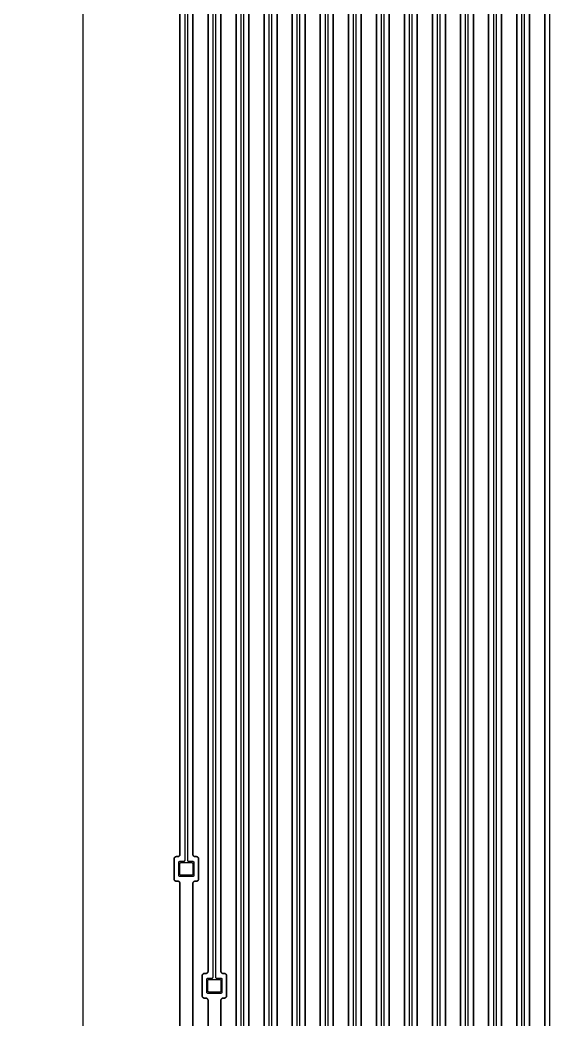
# Model space of a CAD drawing. Extents: x -2057 to 2225, y -44 to 31181.
# Drawn here: x -829 to -375, y 3450 to 4306 of the extents above; entities that cross this region are included whole.
import ezdxf

# ---------------------------------------------------------------- set-up
doc = ezdxf.new("R2010")
doc.units = 0
for name, color, linetype in [('electrode', 6, 'CONTINUOUS'), ('etching', 7, 'CONTINUOUS'), ('L2D0_etching2', 4, 'CONTINUOUS'), ('L3D0_etching3', 5, 'CONTINUOUS'), ('metalization', 8, 'CONTINUOUS'), ('polyimide', 9, 'CONTINUOUS'), ('polyimide_etch_borders', 10, 'CONTINUOUS')]:
    doc.layers.add(name, color=color, linetype=linetype)

msp = doc.modelspace()

# ---------------------------------------------------------------- linework, layer by layer
at = {"layer": 'electrode'}
for points in [[(-691.34, 3574.247), (-691.427, 3574.255), (-691.513, 3574.27), (-691.598, 3574.293), (-691.68, 3574.323), (-691.759, 3574.36), (-691.834, 3574.403), (-691.906, 3574.453), (-691.973, 3574.509), (-692.035, 3574.571), (-692.091, 3574.638), (-692.141, 3574.71), (-692.184, 3574.785), (-692.221, 3574.864), (-692.251, 3574.946), (-692.274, 3575.031), (-692.289, 3575.117), (-692.297, 3575.204), (-692.297, 3584.291), (-692.289, 3584.378), (-692.274, 3584.464), (-692.251, 3584.548), (-692.221, 3584.63), (-692.184, 3584.71), (-692.141, 3584.785), (-692.091, 3584.857), (-692.035, 3584.924), (-691.973, 3584.985), (-691.906, 3585.042), (-691.834, 3585.092), (-691.759, 3585.135), (-691.68, 3585.172), (-691.598, 3585.202), (-691.513, 3585.225), (-691.427, 3585.24), (-691.34, 3585.247), (-682.253, 3585.247), (-682.166, 3585.24), (-682.08, 3585.225), (-681.996, 3585.202), (-681.914, 3585.172), (-681.834, 3585.135), (-681.759, 3585.092), (-681.687, 3585.042), (-681.62, 3584.985), (-681.559, 3584.924), (-681.502, 3584.857), (-681.452, 3584.785), (-681.409, 3584.71), (-681.372, 3584.63), (-681.342, 3584.548), (-681.319, 3584.464), (-681.304, 3584.378), (-681.297, 3584.291), (-681.297, 3575.204), (-681.304, 3575.117), (-681.319, 3575.031), (-681.342, 3574.946), (-681.372, 3574.864), (-681.409, 3574.785), (-681.452, 3574.71), (-681.502, 3574.638), (-681.559, 3574.571), (-681.62, 3574.509), (-681.687, 3574.453), (-681.759, 3574.403), (-681.834, 3574.36), (-681.914, 3574.323), (-681.996, 3574.293), (-682.08, 3574.27), (-682.166, 3574.255), (-682.253, 3574.247)], [(-667.34, 3474.247), (-667.427, 3474.255), (-667.513, 3474.27), (-667.598, 3474.293), (-667.68, 3474.323), (-667.759, 3474.36), (-667.834, 3474.403), (-667.906, 3474.453), (-667.973, 3474.509), (-668.035, 3474.571), (-668.091, 3474.638), (-668.141, 3474.71), (-668.184, 3474.785), (-668.221, 3474.864), (-668.251, 3474.946), (-668.274, 3475.031), (-668.289, 3475.117), (-668.297, 3475.204), (-668.297, 3484.291), (-668.289, 3484.378), (-668.274, 3484.464), (-668.251, 3484.548), (-668.221, 3484.63), (-668.184, 3484.71), (-668.141, 3484.785), (-668.091, 3484.857), (-668.035, 3484.924), (-667.973, 3484.985), (-667.906, 3485.042), (-667.834, 3485.092), (-667.759, 3485.135), (-667.68, 3485.172), (-667.598, 3485.202), (-667.513, 3485.225), (-667.427, 3485.24), (-667.34, 3485.247), (-658.253, 3485.247), (-658.166, 3485.24), (-658.08, 3485.225), (-657.996, 3485.202), (-657.914, 3485.172), (-657.834, 3485.135), (-657.759, 3485.092), (-657.687, 3485.042), (-657.62, 3484.985), (-657.559, 3484.924), (-657.502, 3484.857), (-657.452, 3484.785), (-657.409, 3484.71), (-657.372, 3484.63), (-657.342, 3484.548), (-657.319, 3484.464), (-657.304, 3484.378), (-657.297, 3484.291), (-657.297, 3475.204), (-657.304, 3475.117), (-657.319, 3475.031), (-657.342, 3474.946), (-657.372, 3474.864), (-657.409, 3474.785), (-657.452, 3474.71), (-657.502, 3474.638), (-657.559, 3474.571), (-657.62, 3474.509), (-657.687, 3474.453), (-657.759, 3474.403), (-657.834, 3474.36), (-657.914, 3474.323), (-657.996, 3474.293), (-658.08, 3474.27), (-658.166, 3474.255), (-658.253, 3474.247)]]:
    msp.add_lwpolyline(points, close=True, dxfattribs=at)
at = {"layer": 'etching'}
for points in [[(1890.612, 20342.595), (1890.612, 10404.624), (907.37, 8971.06), (907.37, 3311.52), (208.395, -1.125), (80.82, -44.08), (0, 0), (-775.12, 3311.52), (-775.12, 8985.76), (-1736.396, 10397.27), (-1736.396, 20343.044)], [(-681.208, 3319.247), (-681.208, 3567.31), (-681.2, 3567.436), (-681.184, 3567.56), (-681.16, 3567.684), (-681.129, 3567.806), (-681.09, 3567.925), (-681.044, 3568.042), (-680.991, 3568.156), (-680.93, 3568.266), (-680.863, 3568.372), (-680.789, 3568.474), (-680.709, 3568.571), (-680.623, 3568.662), (-680.531, 3568.748), (-680.434, 3568.828), (-680.332, 3568.902), (-680.226, 3568.97), (-680.116, 3569.03), (-680.002, 3569.084), (-679.886, 3569.13), (-679.766, 3569.169), (-679.644, 3569.2), (-679.521, 3569.224), (-679.396, 3569.24), (-679.271, 3569.247), (-678.234, 3569.247), (-678.108, 3569.255), (-677.984, 3569.271), (-677.86, 3569.295), (-677.738, 3569.326), (-677.619, 3569.365), (-677.502, 3569.411), (-677.388, 3569.465), (-677.278, 3569.525), (-677.172, 3569.592), (-677.07, 3569.666), (-676.973, 3569.746), (-676.882, 3569.832), (-676.796, 3569.924), (-676.716, 3570.021), (-676.642, 3570.123), (-676.574, 3570.229), (-676.514, 3570.339), (-676.46, 3570.453), (-676.414, 3570.57), (-676.375, 3570.689), (-676.344, 3570.811), (-676.32, 3570.934), (-676.304, 3571.059), (-676.297, 3571.185), (-676.297, 3588.31), (-676.304, 3588.436), (-676.32, 3588.56), (-676.344, 3588.684), (-676.375, 3588.806), (-676.414, 3588.925), (-676.46, 3589.042), (-676.514, 3589.156), (-676.574, 3589.266), (-676.642, 3589.372), (-676.716, 3589.474), (-676.796, 3589.571), (-676.882, 3589.662), (-676.973, 3589.748), (-677.07, 3589.828), (-677.172, 3589.902), (-677.278, 3589.97), (-677.388, 3590.03), (-677.502, 3590.084), (-677.619, 3590.13), (-677.738, 3590.169), (-677.86, 3590.2), (-677.984, 3590.224), (-678.108, 3590.24), (-678.234, 3590.247), (-679.271, 3590.247), (-679.396, 3590.255), (-679.521, 3590.271), (-679.644, 3590.295), (-679.766, 3590.326), (-679.886, 3590.365), (-680.002, 3590.411), (-680.116, 3590.465), (-680.226, 3590.525), (-680.332, 3590.592), (-680.434, 3590.666), (-680.531, 3590.746), (-680.623, 3590.832), (-680.709, 3590.924), (-680.789, 3591.021), (-680.863, 3591.123), (-680.93, 3591.229), (-680.991, 3591.339), (-681.044, 3591.453), (-681.09, 3591.57), (-681.129, 3591.689), (-681.16, 3591.811), (-681.184, 3591.934), (-681.2, 3592.059), (-681.208, 3592.185), (-681.208, 9035.365)], [(-668.208, 9035.365), (-668.208, 3492.185), (-668.216, 3492.059), (-668.231, 3491.934), (-668.255, 3491.811), (-668.286, 3491.689), (-668.325, 3491.57), (-668.371, 3491.453), (-668.425, 3491.339), (-668.485, 3491.229), (-668.553, 3491.123), (-668.627, 3491.021), (-668.707, 3490.924), (-668.793, 3490.832), (-668.884, 3490.746), (-668.981, 3490.666), (-669.083, 3490.592), (-669.189, 3490.525), (-669.299, 3490.465), (-669.413, 3490.411), (-669.53, 3490.365), (-669.649, 3490.326), (-669.771, 3490.295), (-669.895, 3490.271), (-670.019, 3490.255), (-670.145, 3490.247), (-671.359, 3490.247), (-671.485, 3490.24), (-671.61, 3490.224), (-671.733, 3490.2), (-671.855, 3490.169), (-671.974, 3490.13), (-672.091, 3490.084), (-672.205, 3490.03), (-672.315, 3489.97), (-672.421, 3489.902), (-672.523, 3489.828), (-672.62, 3489.748), (-672.712, 3489.662), (-672.798, 3489.571), (-672.878, 3489.474), (-672.952, 3489.372), (-673.019, 3489.266), (-673.079, 3489.156), (-673.133, 3489.042), (-673.179, 3488.925), (-673.218, 3488.806), (-673.249, 3488.684), (-673.273, 3488.56), (-673.289, 3488.436), (-673.297, 3488.31), (-673.297, 3471.185), (-673.289, 3471.059), (-673.273, 3470.934), (-673.249, 3470.811), (-673.218, 3470.689), (-673.179, 3470.57), (-673.133, 3470.453), (-673.079, 3470.339), (-673.019, 3470.229), (-672.952, 3470.123), (-672.878, 3470.021), (-672.798, 3469.924), (-672.712, 3469.832), (-672.62, 3469.746), (-672.523, 3469.666), (-672.421, 3469.592), (-672.315, 3469.525), (-672.205, 3469.465), (-672.091, 3469.411), (-671.974, 3469.365), (-671.855, 3469.326), (-671.733, 3469.295), (-671.61, 3469.271), (-671.485, 3469.255), (-671.359, 3469.247), (-670.145, 3469.247), (-670.019, 3469.24), (-669.895, 3469.224), (-669.771, 3469.2), (-669.649, 3469.169), (-669.53, 3469.13), (-669.413, 3469.084), (-669.299, 3469.03), (-669.189, 3468.97), (-669.083, 3468.902), (-668.981, 3468.828), (-668.884, 3468.748), (-668.793, 3468.662), (-668.707, 3468.571), (-668.627, 3468.474), (-668.553, 3468.372), (-668.485, 3468.266), (-668.425, 3468.156), (-668.371, 3468.042), (-668.325, 3467.925), (-668.286, 3467.806), (-668.255, 3467.684), (-668.231, 3467.56), (-668.216, 3467.436), (-668.208, 3467.31), (-668.208, 3219.247)], [(-657.208, 3219.247), (-657.208, 3467.31), (-657.2, 3467.436), (-657.184, 3467.56), (-657.16, 3467.684), (-657.129, 3467.806), (-657.09, 3467.925), (-657.044, 3468.042), (-656.991, 3468.156), (-656.93, 3468.266), (-656.863, 3468.372), (-656.789, 3468.474), (-656.709, 3468.571), (-656.623, 3468.662), (-656.531, 3468.748), (-656.434, 3468.828), (-656.332, 3468.902), (-656.226, 3468.97), (-656.116, 3469.03), (-656.002, 3469.084), (-655.886, 3469.13), (-655.766, 3469.169), (-655.644, 3469.2), (-655.521, 3469.224), (-655.396, 3469.24), (-655.271, 3469.247), (-654.234, 3469.247), (-654.108, 3469.255), (-653.984, 3469.271), (-653.86, 3469.295), (-653.738, 3469.326), (-653.619, 3469.365), (-653.502, 3469.411), (-653.388, 3469.465), (-653.278, 3469.525), (-653.172, 3469.592), (-653.07, 3469.666), (-652.973, 3469.746), (-652.882, 3469.832), (-652.796, 3469.924), (-652.716, 3470.021), (-652.642, 3470.123), (-652.574, 3470.229), (-652.514, 3470.339), (-652.46, 3470.453), (-652.414, 3470.57), (-652.375, 3470.689), (-652.344, 3470.811), (-652.32, 3470.934), (-652.304, 3471.059), (-652.297, 3471.185), (-652.297, 3488.31), (-652.304, 3488.436), (-652.32, 3488.56), (-652.344, 3488.684), (-652.375, 3488.806), (-652.414, 3488.925), (-652.46, 3489.042), (-652.514, 3489.156), (-652.574, 3489.266), (-652.642, 3489.372), (-652.716, 3489.474), (-652.796, 3489.571), (-652.882, 3489.662), (-652.973, 3489.748), (-653.07, 3489.828), (-653.172, 3489.902), (-653.278, 3489.97), (-653.388, 3490.03), (-653.502, 3490.084), (-653.619, 3490.13), (-653.738, 3490.169), (-653.86, 3490.2), (-653.984, 3490.224), (-654.108, 3490.24), (-654.234, 3490.247), (-655.271, 3490.247), (-655.396, 3490.255), (-655.521, 3490.271), (-655.644, 3490.295), (-655.766, 3490.326), (-655.886, 3490.365), (-656.002, 3490.411), (-656.116, 3490.465), (-656.226, 3490.525), (-656.332, 3490.592), (-656.434, 3490.666), (-656.531, 3490.746), (-656.623, 3490.832), (-656.709, 3490.924), (-656.789, 3491.021), (-656.863, 3491.123), (-656.93, 3491.229), (-656.991, 3491.339), (-657.044, 3491.453), (-657.09, 3491.57), (-657.129, 3491.689), (-657.16, 3491.811), (-657.184, 3491.934), (-657.2, 3492.059), (-657.208, 3492.185), (-657.208, 9035.371)], [(-644.208, 9035.371), (-644.208, 3392.185)], [(-633.208, 3392.185), (-633.208, 9035.377)], [(-620.208, 9035.371), (-620.208, 3292.185)], [(-609.208, 3292.185), (-609.208, 9035.377)], [(-596.208, 9035.371), (-596.208, 3192.185)], [(-585.208, 3192.185), (-585.208, 9035.377)], [(-572.208, 9035.371), (-572.208, 3092.185)], [(-561.208, 3092.185), (-561.208, 9035.377)], [(-548.208, 9035.371), (-548.208, 2992.185)], [(-537.208, 2992.185), (-537.208, 9035.377)], [(-524.208, 9035.371), (-524.208, 2892.185)], [(-513.208, 2892.185), (-513.208, 9035.377)], [(-500.208, 9035.371), (-500.208, 2792.185)], [(-489.208, 2792.185), (-489.208, 9035.377)], [(-476.208, 9035.371), (-476.208, 2692.185)], [(-465.208, 2692.185), (-465.208, 9035.377)], [(-452.208, 9035.371), (-452.208, 2592.185)], [(-441.208, 2592.185), (-441.208, 9035.377)], [(-428.208, 9035.371), (-428.208, 2492.185)], [(-417.208, 2492.185), (-417.208, 9035.377)], [(-404.208, 9035.371), (-404.208, 2392.185)], [(-393.208, 2392.185), (-393.208, 9035.377)], [(-380.208, 9035.371), (-380.208, 2292.185)], [(-692.2, 9032.365), (-692.208, 3592.185), (-692.216, 3592.059), (-692.231, 3591.934), (-692.255, 3591.811), (-692.286, 3591.689), (-692.325, 3591.57), (-692.371, 3591.453), (-692.425, 3591.339), (-692.485, 3591.229), (-692.553, 3591.123), (-692.627, 3591.021), (-692.707, 3590.924), (-692.793, 3590.832), (-692.884, 3590.746), (-692.981, 3590.666), (-693.083, 3590.592), (-693.189, 3590.525), (-693.299, 3590.465), (-693.413, 3590.411), (-693.53, 3590.365), (-693.649, 3590.326), (-693.771, 3590.295), (-693.895, 3590.271), (-694.019, 3590.255), (-694.145, 3590.247), (-695.359, 3590.247), (-695.485, 3590.24), (-695.61, 3590.224), (-695.733, 3590.2), (-695.855, 3590.169), (-695.974, 3590.13), (-696.091, 3590.084), (-696.205, 3590.03), (-696.315, 3589.97), (-696.421, 3589.902), (-696.523, 3589.828), (-696.62, 3589.748), (-696.712, 3589.662), (-696.798, 3589.571), (-696.878, 3589.474), (-696.952, 3589.372), (-697.019, 3589.266), (-697.079, 3589.156), (-697.133, 3589.042), (-697.179, 3588.925), (-697.218, 3588.806), (-697.249, 3588.684), (-697.273, 3588.56), (-697.289, 3588.436), (-697.297, 3588.31), (-697.297, 3571.185), (-697.289, 3571.059), (-697.273, 3570.934), (-697.249, 3570.811), (-697.218, 3570.689), (-697.179, 3570.57), (-697.133, 3570.453), (-697.079, 3570.339), (-697.019, 3570.229), (-696.952, 3570.123), (-696.878, 3570.021), (-696.798, 3569.924), (-696.712, 3569.832), (-696.62, 3569.746), (-696.523, 3569.666), (-696.421, 3569.592), (-696.315, 3569.525), (-696.205, 3569.465), (-696.091, 3569.411), (-695.974, 3569.365), (-695.855, 3569.326), (-695.733, 3569.295), (-695.61, 3569.271), (-695.485, 3569.255), (-695.359, 3569.247), (-694.145, 3569.247), (-694.019, 3569.24), (-693.895, 3569.224), (-693.771, 3569.2), (-693.649, 3569.169), (-693.53, 3569.13), (-693.413, 3569.084), (-693.299, 3569.03), (-693.189, 3568.97), (-693.083, 3568.902), (-692.981, 3568.828), (-692.884, 3568.748), (-692.793, 3568.662), (-692.707, 3568.571), (-692.627, 3568.474), (-692.553, 3568.372), (-692.485, 3568.266), (-692.425, 3568.156), (-692.371, 3568.042), (-692.325, 3567.925), (-692.286, 3567.806), (-692.255, 3567.684), (-692.231, 3567.56), (-692.216, 3567.436), (-692.208, 3567.31), (-692.208, 3319.247)]]:
    msp.add_lwpolyline(points, dxfattribs=at)
at = {"layer": 'L2D0_etching2'}
msp.add_lwpolyline([(1890.612, 20342.595), (1890.612, 10404.624), (907.37, 8971.06), (907.37, 3311.52), (208.395, -1.125), (80.82, -44.08), (0, 0), (-775.12, 3311.52), (-775.12, 8985.76), (-1736.396, 10397.27), (-1736.396, 20343.044)], dxfattribs=at)
at = {"layer": 'L3D0_etching3'}
for points in [[(1890.612, 20342.595), (1890.612, 10404.624), (907.37, 8971.06), (907.37, 3311.52), (208.395, -1.125), (80.82, -44.08), (0, 0), (-775.12, 3311.52), (-775.12, 8985.76), (-1736.396, 10397.27), (-1736.396, 20343.044)], [(-681.208, 3319.247), (-681.208, 3567.31), (-681.2, 3567.436), (-681.184, 3567.56), (-681.16, 3567.684), (-681.129, 3567.806), (-681.09, 3567.925), (-681.044, 3568.042), (-680.991, 3568.156), (-680.93, 3568.266), (-680.863, 3568.372), (-680.789, 3568.474), (-680.709, 3568.571), (-680.623, 3568.662), (-680.531, 3568.748), (-680.434, 3568.828), (-680.332, 3568.902), (-680.226, 3568.97), (-680.116, 3569.03), (-680.002, 3569.084), (-679.886, 3569.13), (-679.766, 3569.169), (-679.644, 3569.2), (-679.521, 3569.224), (-679.396, 3569.24), (-679.271, 3569.247), (-678.234, 3569.247), (-678.108, 3569.255), (-677.984, 3569.271), (-677.86, 3569.295), (-677.738, 3569.326), (-677.619, 3569.365), (-677.502, 3569.411), (-677.388, 3569.465), (-677.278, 3569.525), (-677.172, 3569.592), (-677.07, 3569.666), (-676.973, 3569.746), (-676.882, 3569.832), (-676.796, 3569.924), (-676.716, 3570.021), (-676.642, 3570.123), (-676.574, 3570.229), (-676.514, 3570.339), (-676.46, 3570.453), (-676.414, 3570.57), (-676.375, 3570.689), (-676.344, 3570.811), (-676.32, 3570.934), (-676.304, 3571.059), (-676.297, 3571.185), (-676.297, 3588.31), (-676.304, 3588.436), (-676.32, 3588.56), (-676.344, 3588.684), (-676.375, 3588.806), (-676.414, 3588.925), (-676.46, 3589.042), (-676.514, 3589.156), (-676.574, 3589.266), (-676.642, 3589.372), (-676.716, 3589.474), (-676.796, 3589.571), (-676.882, 3589.662), (-676.973, 3589.748), (-677.07, 3589.828), (-677.172, 3589.902), (-677.278, 3589.97), (-677.388, 3590.03), (-677.502, 3590.084), (-677.619, 3590.13), (-677.738, 3590.169), (-677.86, 3590.2), (-677.984, 3590.224), (-678.108, 3590.24), (-678.234, 3590.247), (-679.271, 3590.247), (-679.396, 3590.255), (-679.521, 3590.271), (-679.644, 3590.295), (-679.766, 3590.326), (-679.886, 3590.365), (-680.002, 3590.411), (-680.116, 3590.465), (-680.226, 3590.525), (-680.332, 3590.592), (-680.434, 3590.666), (-680.531, 3590.746), (-680.623, 3590.832), (-680.709, 3590.924), (-680.789, 3591.021), (-680.863, 3591.123), (-680.93, 3591.229), (-680.991, 3591.339), (-681.044, 3591.453), (-681.09, 3591.57), (-681.129, 3591.689), (-681.16, 3591.811), (-681.184, 3591.934), (-681.2, 3592.059), (-681.208, 3592.185), (-681.208, 9035.365)], [(-668.208, 9035.365), (-668.208, 3492.185), (-668.216, 3492.059), (-668.231, 3491.934), (-668.255, 3491.811), (-668.286, 3491.689), (-668.325, 3491.57), (-668.371, 3491.453), (-668.425, 3491.339), (-668.485, 3491.229), (-668.553, 3491.123), (-668.627, 3491.021), (-668.707, 3490.924), (-668.793, 3490.832), (-668.884, 3490.746), (-668.981, 3490.666), (-669.083, 3490.592), (-669.189, 3490.525), (-669.299, 3490.465), (-669.413, 3490.411), (-669.53, 3490.365), (-669.649, 3490.326), (-669.771, 3490.295), (-669.895, 3490.271), (-670.019, 3490.255), (-670.145, 3490.247), (-671.359, 3490.247), (-671.485, 3490.24), (-671.61, 3490.224), (-671.733, 3490.2), (-671.855, 3490.169), (-671.974, 3490.13), (-672.091, 3490.084), (-672.205, 3490.03), (-672.315, 3489.97), (-672.421, 3489.902), (-672.523, 3489.828), (-672.62, 3489.748), (-672.712, 3489.662), (-672.798, 3489.571), (-672.878, 3489.474), (-672.952, 3489.372), (-673.019, 3489.266), (-673.079, 3489.156), (-673.133, 3489.042), (-673.179, 3488.925), (-673.218, 3488.806), (-673.249, 3488.684), (-673.273, 3488.56), (-673.289, 3488.436), (-673.297, 3488.31), (-673.297, 3471.185), (-673.289, 3471.059), (-673.273, 3470.934), (-673.249, 3470.811), (-673.218, 3470.689), (-673.179, 3470.57), (-673.133, 3470.453), (-673.079, 3470.339), (-673.019, 3470.229), (-672.952, 3470.123), (-672.878, 3470.021), (-672.798, 3469.924), (-672.712, 3469.832), (-672.62, 3469.746), (-672.523, 3469.666), (-672.421, 3469.592), (-672.315, 3469.525), (-672.205, 3469.465), (-672.091, 3469.411), (-671.974, 3469.365), (-671.855, 3469.326), (-671.733, 3469.295), (-671.61, 3469.271), (-671.485, 3469.255), (-671.359, 3469.247), (-670.145, 3469.247), (-670.019, 3469.24), (-669.895, 3469.224), (-669.771, 3469.2), (-669.649, 3469.169), (-669.53, 3469.13), (-669.413, 3469.084), (-669.299, 3469.03), (-669.189, 3468.97), (-669.083, 3468.902), (-668.981, 3468.828), (-668.884, 3468.748), (-668.793, 3468.662), (-668.707, 3468.571), (-668.627, 3468.474), (-668.553, 3468.372), (-668.485, 3468.266), (-668.425, 3468.156), (-668.371, 3468.042), (-668.325, 3467.925), (-668.286, 3467.806), (-668.255, 3467.684), (-668.231, 3467.56), (-668.216, 3467.436), (-668.208, 3467.31), (-668.208, 3219.247)], [(-657.208, 3219.247), (-657.208, 3467.31), (-657.2, 3467.436), (-657.184, 3467.56), (-657.16, 3467.684), (-657.129, 3467.806), (-657.09, 3467.925), (-657.044, 3468.042), (-656.991, 3468.156), (-656.93, 3468.266), (-656.863, 3468.372), (-656.789, 3468.474), (-656.709, 3468.571), (-656.623, 3468.662), (-656.531, 3468.748), (-656.434, 3468.828), (-656.332, 3468.902), (-656.226, 3468.97), (-656.116, 3469.03), (-656.002, 3469.084), (-655.886, 3469.13), (-655.766, 3469.169), (-655.644, 3469.2), (-655.521, 3469.224), (-655.396, 3469.24), (-655.271, 3469.247), (-654.234, 3469.247), (-654.108, 3469.255), (-653.984, 3469.271), (-653.86, 3469.295), (-653.738, 3469.326), (-653.619, 3469.365), (-653.502, 3469.411), (-653.388, 3469.465), (-653.278, 3469.525), (-653.172, 3469.592), (-653.07, 3469.666), (-652.973, 3469.746), (-652.882, 3469.832), (-652.796, 3469.924), (-652.716, 3470.021), (-652.642, 3470.123), (-652.574, 3470.229), (-652.514, 3470.339), (-652.46, 3470.453), (-652.414, 3470.57), (-652.375, 3470.689), (-652.344, 3470.811), (-652.32, 3470.934), (-652.304, 3471.059), (-652.297, 3471.185), (-652.297, 3488.31), (-652.304, 3488.436), (-652.32, 3488.56), (-652.344, 3488.684), (-652.375, 3488.806), (-652.414, 3488.925), (-652.46, 3489.042), (-652.514, 3489.156), (-652.574, 3489.266), (-652.642, 3489.372), (-652.716, 3489.474), (-652.796, 3489.571), (-652.882, 3489.662), (-652.973, 3489.748), (-653.07, 3489.828), (-653.172, 3489.902), (-653.278, 3489.97), (-653.388, 3490.03), (-653.502, 3490.084), (-653.619, 3490.13), (-653.738, 3490.169), (-653.86, 3490.2), (-653.984, 3490.224), (-654.108, 3490.24), (-654.234, 3490.247), (-655.271, 3490.247), (-655.396, 3490.255), (-655.521, 3490.271), (-655.644, 3490.295), (-655.766, 3490.326), (-655.886, 3490.365), (-656.002, 3490.411), (-656.116, 3490.465), (-656.226, 3490.525), (-656.332, 3490.592), (-656.434, 3490.666), (-656.531, 3490.746), (-656.623, 3490.832), (-656.709, 3490.924), (-656.789, 3491.021), (-656.863, 3491.123), (-656.93, 3491.229), (-656.991, 3491.339), (-657.044, 3491.453), (-657.09, 3491.57), (-657.129, 3491.689), (-657.16, 3491.811), (-657.184, 3491.934), (-657.2, 3492.059), (-657.208, 3492.185), (-657.208, 9035.371)], [(-644.208, 9035.371), (-644.208, 3392.185)], [(-633.208, 3392.185), (-633.208, 9035.377)], [(-620.208, 9035.371), (-620.208, 3292.185)], [(-609.208, 3292.185), (-609.208, 9035.377)], [(-596.208, 9035.371), (-596.208, 3192.185)], [(-585.208, 3192.185), (-585.208, 9035.377)], [(-572.208, 9035.371), (-572.208, 3092.185)], [(-561.208, 3092.185), (-561.208, 9035.377)], [(-548.208, 9035.371), (-548.208, 2992.185)], [(-537.208, 2992.185), (-537.208, 9035.377)], [(-524.208, 9035.371), (-524.208, 2892.185)], [(-513.208, 2892.185), (-513.208, 9035.377)], [(-500.208, 9035.371), (-500.208, 2792.185)], [(-489.208, 2792.185), (-489.208, 9035.377)], [(-476.208, 9035.371), (-476.208, 2692.185)], [(-465.208, 2692.185), (-465.208, 9035.377)], [(-452.208, 9035.371), (-452.208, 2592.185)], [(-441.208, 2592.185), (-441.208, 9035.377)], [(-428.208, 9035.371), (-428.208, 2492.185)], [(-417.208, 2492.185), (-417.208, 9035.377)], [(-404.208, 9035.371), (-404.208, 2392.185)], [(-393.208, 2392.185), (-393.208, 9035.377)], [(-380.208, 9035.371), (-380.208, 2292.185)], [(-692.2, 9032.365), (-692.208, 3592.185), (-692.216, 3592.059), (-692.231, 3591.934), (-692.255, 3591.811), (-692.286, 3591.689), (-692.325, 3591.57), (-692.371, 3591.453), (-692.425, 3591.339), (-692.485, 3591.229), (-692.553, 3591.123), (-692.627, 3591.021), (-692.707, 3590.924), (-692.793, 3590.832), (-692.884, 3590.746), (-692.981, 3590.666), (-693.083, 3590.592), (-693.189, 3590.525), (-693.299, 3590.465), (-693.413, 3590.411), (-693.53, 3590.365), (-693.649, 3590.326), (-693.771, 3590.295), (-693.895, 3590.271), (-694.019, 3590.255), (-694.145, 3590.247), (-695.359, 3590.247), (-695.485, 3590.24), (-695.61, 3590.224), (-695.733, 3590.2), (-695.855, 3590.169), (-695.974, 3590.13), (-696.091, 3590.084), (-696.205, 3590.03), (-696.315, 3589.97), (-696.421, 3589.902), (-696.523, 3589.828), (-696.62, 3589.748), (-696.712, 3589.662), (-696.798, 3589.571), (-696.878, 3589.474), (-696.952, 3589.372), (-697.019, 3589.266), (-697.079, 3589.156), (-697.133, 3589.042), (-697.179, 3588.925), (-697.218, 3588.806), (-697.249, 3588.684), (-697.273, 3588.56), (-697.289, 3588.436), (-697.297, 3588.31), (-697.297, 3571.185), (-697.289, 3571.059), (-697.273, 3570.934), (-697.249, 3570.811), (-697.218, 3570.689), (-697.179, 3570.57), (-697.133, 3570.453), (-697.079, 3570.339), (-697.019, 3570.229), (-696.952, 3570.123), (-696.878, 3570.021), (-696.798, 3569.924), (-696.712, 3569.832), (-696.62, 3569.746), (-696.523, 3569.666), (-696.421, 3569.592), (-696.315, 3569.525), (-696.205, 3569.465), (-696.091, 3569.411), (-695.974, 3569.365), (-695.855, 3569.326), (-695.733, 3569.295), (-695.61, 3569.271), (-695.485, 3569.255), (-695.359, 3569.247), (-694.145, 3569.247), (-694.019, 3569.24), (-693.895, 3569.224), (-693.771, 3569.2), (-693.649, 3569.169), (-693.53, 3569.13), (-693.413, 3569.084), (-693.299, 3569.03), (-693.189, 3568.97), (-693.083, 3568.902), (-692.981, 3568.828), (-692.884, 3568.748), (-692.793, 3568.662), (-692.707, 3568.571), (-692.627, 3568.474), (-692.553, 3568.372), (-692.485, 3568.266), (-692.425, 3568.156), (-692.371, 3568.042), (-692.325, 3567.925), (-692.286, 3567.806), (-692.255, 3567.684), (-692.231, 3567.56), (-692.216, 3567.436), (-692.208, 3567.31), (-692.208, 3319.247)]]:
    msp.add_lwpolyline(points, dxfattribs=at)
at = {"layer": 'metalization'}
for points in [[(-685.858, 9040.22), (-685.858, 3587.204), (-685.85, 3587.117), (-685.835, 3587.031), (-685.812, 3586.946), (-685.782, 3586.864), (-685.746, 3586.785), (-685.702, 3586.71), (-685.652, 3586.638), (-685.596, 3586.571), (-685.534, 3586.509), (-685.467, 3586.453), (-685.396, 3586.403), (-685.32, 3586.36), (-685.241, 3586.323), (-685.159, 3586.293), (-685.074, 3586.27), (-684.988, 3586.255), (-684.901, 3586.247), (-681.253, 3586.247), (-681.166, 3586.24), (-681.08, 3586.225), (-680.996, 3586.202), (-680.914, 3586.172), (-680.834, 3586.135), (-680.759, 3586.092), (-680.687, 3586.042), (-680.62, 3585.985), (-680.559, 3585.924), (-680.502, 3585.857), (-680.452, 3585.785), (-680.409, 3585.71), (-680.372, 3585.63), (-680.342, 3585.548), (-680.319, 3585.464), (-680.304, 3585.378), (-680.297, 3585.291), (-680.297, 3574.204), (-680.304, 3574.117), (-680.319, 3574.031), (-680.342, 3573.946), (-680.372, 3573.864), (-680.409, 3573.785), (-680.452, 3573.71), (-680.502, 3573.638), (-680.559, 3573.571), (-680.62, 3573.509), (-680.687, 3573.453), (-680.759, 3573.403), (-680.834, 3573.36), (-680.914, 3573.323), (-680.996, 3573.293), (-681.08, 3573.27), (-681.166, 3573.255), (-681.253, 3573.247), (-692.34, 3573.247), (-692.427, 3573.255), (-692.513, 3573.27), (-692.598, 3573.293), (-692.68, 3573.323), (-692.759, 3573.36), (-692.834, 3573.403), (-692.906, 3573.453), (-692.973, 3573.509), (-693.035, 3573.571), (-693.091, 3573.638), (-693.141, 3573.71), (-693.184, 3573.785), (-693.221, 3573.864), (-693.251, 3573.946), (-693.274, 3574.031), (-693.289, 3574.117), (-693.297, 3574.204), (-693.297, 3585.291), (-693.289, 3585.378), (-693.274, 3585.464), (-693.251, 3585.548), (-693.221, 3585.63), (-693.184, 3585.71), (-693.141, 3585.785), (-693.091, 3585.857), (-693.035, 3585.924), (-692.973, 3585.985), (-692.906, 3586.042), (-692.834, 3586.092), (-692.759, 3586.135), (-692.68, 3586.172), (-692.598, 3586.202), (-692.513, 3586.225), (-692.427, 3586.24), (-692.34, 3586.247), (-688.814, 3586.247), (-688.727, 3586.255), (-688.641, 3586.27), (-688.557, 3586.293), (-688.475, 3586.323), (-688.396, 3586.36), (-688.32, 3586.403), (-688.248, 3586.453), (-688.181, 3586.509), (-688.12, 3586.571), (-688.064, 3586.638), (-688.014, 3586.71), (-687.97, 3586.785), (-687.933, 3586.864), (-687.903, 3586.946), (-687.88, 3587.031), (-687.865, 3587.117), (-687.858, 3587.204), (-687.858, 9040.22)], [(-661.858, 9040.22), (-661.858, 3487.204), (-661.85, 3487.117), (-661.835, 3487.031), (-661.812, 3486.946), (-661.782, 3486.864), (-661.746, 3486.785), (-661.702, 3486.71), (-661.652, 3486.638), (-661.596, 3486.571), (-661.534, 3486.509), (-661.467, 3486.453), (-661.396, 3486.403), (-661.32, 3486.36), (-661.241, 3486.323), (-661.159, 3486.293), (-661.074, 3486.27), (-660.988, 3486.255), (-660.901, 3486.247), (-657.253, 3486.247), (-657.166, 3486.24), (-657.08, 3486.225), (-656.996, 3486.202), (-656.914, 3486.172), (-656.834, 3486.135), (-656.759, 3486.092), (-656.687, 3486.042), (-656.62, 3485.985), (-656.559, 3485.924), (-656.502, 3485.857), (-656.452, 3485.785), (-656.409, 3485.71), (-656.372, 3485.63), (-656.342, 3485.548), (-656.319, 3485.464), (-656.304, 3485.378), (-656.297, 3485.291), (-656.297, 3474.204), (-656.304, 3474.117), (-656.319, 3474.031), (-656.342, 3473.946), (-656.372, 3473.864), (-656.409, 3473.785), (-656.452, 3473.71), (-656.502, 3473.638), (-656.559, 3473.571), (-656.62, 3473.509), (-656.687, 3473.453), (-656.759, 3473.403), (-656.834, 3473.36), (-656.914, 3473.323), (-656.996, 3473.293), (-657.08, 3473.27), (-657.166, 3473.255), (-657.253, 3473.247), (-668.34, 3473.247), (-668.427, 3473.255), (-668.513, 3473.27), (-668.598, 3473.293), (-668.68, 3473.323), (-668.759, 3473.36), (-668.834, 3473.403), (-668.906, 3473.453), (-668.973, 3473.509), (-669.035, 3473.571), (-669.091, 3473.638), (-669.141, 3473.71), (-669.184, 3473.785), (-669.221, 3473.864), (-669.251, 3473.946), (-669.274, 3474.031), (-669.289, 3474.117), (-669.297, 3474.204), (-669.297, 3485.291), (-669.289, 3485.378), (-669.274, 3485.464), (-669.251, 3485.548), (-669.221, 3485.63), (-669.184, 3485.71), (-669.141, 3485.785), (-669.091, 3485.857), (-669.035, 3485.924), (-668.973, 3485.985), (-668.906, 3486.042), (-668.834, 3486.092), (-668.759, 3486.135), (-668.68, 3486.172), (-668.598, 3486.202), (-668.513, 3486.225), (-668.427, 3486.24), (-668.34, 3486.247), (-664.814, 3486.247), (-664.727, 3486.255), (-664.641, 3486.27), (-664.557, 3486.293), (-664.475, 3486.323), (-664.396, 3486.36), (-664.32, 3486.403), (-664.248, 3486.453), (-664.181, 3486.509), (-664.12, 3486.571), (-664.064, 3486.638), (-664.014, 3486.71), (-663.97, 3486.785), (-663.933, 3486.864), (-663.903, 3486.946), (-663.88, 3487.031), (-663.865, 3487.117), (-663.858, 3487.204), (-663.858, 9040.22)], [(-639.858, 3387.204), (-639.858, 9040.22)], [(-637.858, 9040.22), (-637.858, 3387.204)], [(-615.858, 3287.204), (-615.858, 9040.22)], [(-613.858, 9040.22), (-613.858, 3287.204)], [(-591.858, 3187.204), (-591.858, 9040.22)], [(-589.858, 9040.22), (-589.858, 3187.204)], [(-567.858, 3087.204), (-567.858, 9040.22)], [(-565.858, 9040.22), (-565.858, 3087.204)], [(-543.858, 2987.204), (-543.858, 9040.22)], [(-541.858, 9040.22), (-541.858, 2987.204)], [(-519.858, 2887.204), (-519.858, 9040.22)], [(-517.858, 9040.22), (-517.858, 2887.204)], [(-495.858, 2787.204), (-495.858, 9040.22)], [(-493.858, 9040.22), (-493.858, 2787.204)], [(-471.858, 2687.204), (-471.858, 9040.22)], [(-469.858, 9040.22), (-469.858, 2687.204)], [(-447.858, 2587.204), (-447.858, 9040.22)], [(-445.858, 9040.22), (-445.858, 2587.204)], [(-423.858, 2487.204), (-423.858, 9040.22)], [(-421.858, 9040.22), (-421.858, 2487.204)], [(-399.858, 2387.204), (-399.858, 9040.22)], [(-397.858, 9040.22), (-397.858, 2387.204)], [(-375.858, 2287.204), (-375.858, 9040.22)]]:
    msp.add_lwpolyline(points, dxfattribs=at)
at = {"layer": 'polyimide'}
for points in [[(-681.208, 9035.365), (-681.208, 3592.185), (-681.2, 3592.059), (-681.184, 3591.934), (-681.16, 3591.811), (-681.129, 3591.689), (-681.09, 3591.57), (-681.044, 3591.453), (-680.991, 3591.339), (-680.93, 3591.229), (-680.863, 3591.123), (-680.789, 3591.021), (-680.709, 3590.924), (-680.623, 3590.832), (-680.531, 3590.746), (-680.434, 3590.666), (-680.332, 3590.592), (-680.226, 3590.525), (-680.116, 3590.465), (-680.002, 3590.411), (-679.886, 3590.365), (-679.766, 3590.326), (-679.644, 3590.295), (-679.521, 3590.271), (-679.396, 3590.255), (-679.271, 3590.247), (-678.234, 3590.247), (-678.108, 3590.24), (-677.984, 3590.224), (-677.86, 3590.2), (-677.738, 3590.169), (-677.619, 3590.13), (-677.502, 3590.084), (-677.388, 3590.03), (-677.278, 3589.97), (-677.172, 3589.902), (-677.07, 3589.828), (-676.973, 3589.748), (-676.882, 3589.662), (-676.796, 3589.571), (-676.716, 3589.474), (-676.642, 3589.372), (-676.574, 3589.266), (-676.514, 3589.156), (-676.46, 3589.042), (-676.414, 3588.925), (-676.375, 3588.806), (-676.344, 3588.684), (-676.32, 3588.56), (-676.304, 3588.436), (-676.297, 3588.31), (-676.297, 3571.185), (-676.304, 3571.059), (-676.32, 3570.934), (-676.344, 3570.811), (-676.375, 3570.689), (-676.414, 3570.57), (-676.46, 3570.453), (-676.514, 3570.339), (-676.574, 3570.229), (-676.642, 3570.123), (-676.716, 3570.021), (-676.796, 3569.924), (-676.882, 3569.832), (-676.973, 3569.746), (-677.07, 3569.666), (-677.172, 3569.592), (-677.278, 3569.525), (-677.388, 3569.465), (-677.502, 3569.411), (-677.619, 3569.365), (-677.738, 3569.326), (-677.86, 3569.295), (-677.984, 3569.271), (-678.108, 3569.255), (-678.234, 3569.247), (-679.271, 3569.247), (-679.396, 3569.24), (-679.521, 3569.224), (-679.644, 3569.2), (-679.766, 3569.169), (-679.886, 3569.13), (-680.002, 3569.084), (-680.116, 3569.03), (-680.226, 3568.97), (-680.332, 3568.902), (-680.434, 3568.828), (-680.531, 3568.748), (-680.623, 3568.662), (-680.709, 3568.571), (-680.789, 3568.474), (-680.863, 3568.372), (-680.93, 3568.266), (-680.991, 3568.156), (-681.044, 3568.042), (-681.09, 3567.925), (-681.129, 3567.806), (-681.16, 3567.684), (-681.184, 3567.56), (-681.2, 3567.436), (-681.208, 3567.31), (-681.208, 3319.247)], [(-681.208, 3319.247), (-681.208, 3567.31), (-681.2, 3567.436), (-681.184, 3567.56), (-681.16, 3567.684), (-681.129, 3567.806), (-681.09, 3567.925), (-681.044, 3568.042), (-680.991, 3568.156), (-680.93, 3568.266), (-680.863, 3568.372), (-680.789, 3568.474), (-680.709, 3568.571), (-680.623, 3568.662), (-680.531, 3568.748), (-680.434, 3568.828), (-680.332, 3568.902), (-680.226, 3568.97), (-680.116, 3569.03), (-680.002, 3569.084), (-679.886, 3569.13), (-679.766, 3569.169), (-679.644, 3569.2), (-679.521, 3569.224), (-679.396, 3569.24), (-679.271, 3569.247), (-678.234, 3569.247), (-678.108, 3569.255), (-677.984, 3569.271), (-677.86, 3569.295), (-677.738, 3569.326), (-677.619, 3569.365), (-677.502, 3569.411), (-677.388, 3569.465), (-677.278, 3569.525), (-677.172, 3569.592), (-677.07, 3569.666), (-676.973, 3569.746), (-676.882, 3569.832), (-676.796, 3569.924), (-676.716, 3570.021), (-676.642, 3570.123), (-676.574, 3570.229), (-676.514, 3570.339), (-676.46, 3570.453), (-676.414, 3570.57), (-676.375, 3570.689), (-676.344, 3570.811), (-676.32, 3570.934), (-676.304, 3571.059), (-676.297, 3571.185), (-676.297, 3588.31), (-676.304, 3588.436), (-676.32, 3588.56), (-676.344, 3588.684), (-676.375, 3588.806), (-676.414, 3588.925), (-676.46, 3589.042), (-676.514, 3589.156), (-676.574, 3589.266), (-676.642, 3589.372), (-676.716, 3589.474), (-676.796, 3589.571), (-676.882, 3589.662), (-676.973, 3589.748), (-677.07, 3589.828), (-677.172, 3589.902), (-677.278, 3589.97), (-677.388, 3590.03), (-677.502, 3590.084), (-677.619, 3590.13), (-677.738, 3590.169), (-677.86, 3590.2), (-677.984, 3590.224), (-678.108, 3590.24), (-678.234, 3590.247), (-679.271, 3590.247), (-679.396, 3590.255), (-679.521, 3590.271), (-679.644, 3590.295), (-679.766, 3590.326), (-679.886, 3590.365), (-680.002, 3590.411), (-680.116, 3590.465), (-680.226, 3590.525), (-680.332, 3590.592), (-680.434, 3590.666), (-680.531, 3590.746), (-680.623, 3590.832), (-680.709, 3590.924), (-680.789, 3591.021), (-680.863, 3591.123), (-680.93, 3591.229), (-680.991, 3591.339), (-681.044, 3591.453), (-681.09, 3591.57), (-681.129, 3591.689), (-681.16, 3591.811), (-681.184, 3591.934), (-681.2, 3592.059), (-681.208, 3592.185), (-681.208, 9035.365)], [(-668.208, 3219.247), (-668.208, 3467.31), (-668.216, 3467.436), (-668.231, 3467.56), (-668.255, 3467.684), (-668.286, 3467.806), (-668.325, 3467.925), (-668.371, 3468.042), (-668.425, 3468.156), (-668.485, 3468.266), (-668.553, 3468.372), (-668.627, 3468.474), (-668.707, 3468.571), (-668.793, 3468.662), (-668.884, 3468.748), (-668.981, 3468.828), (-669.083, 3468.902), (-669.189, 3468.97), (-669.299, 3469.03), (-669.413, 3469.084), (-669.53, 3469.13), (-669.649, 3469.169), (-669.771, 3469.2), (-669.895, 3469.224), (-670.019, 3469.24), (-670.145, 3469.247), (-671.359, 3469.247), (-671.485, 3469.255), (-671.61, 3469.271), (-671.733, 3469.295), (-671.855, 3469.326), (-671.974, 3469.365), (-672.091, 3469.411), (-672.205, 3469.465), (-672.315, 3469.525), (-672.421, 3469.592), (-672.523, 3469.666), (-672.62, 3469.746), (-672.712, 3469.832), (-672.798, 3469.924), (-672.878, 3470.021), (-672.952, 3470.123), (-673.019, 3470.229), (-673.079, 3470.339), (-673.133, 3470.453), (-673.179, 3470.57), (-673.218, 3470.689), (-673.249, 3470.811), (-673.273, 3470.934), (-673.289, 3471.059), (-673.297, 3471.185), (-673.297, 3488.31), (-673.289, 3488.436), (-673.273, 3488.56), (-673.249, 3488.684), (-673.218, 3488.806), (-673.179, 3488.925), (-673.133, 3489.042), (-673.079, 3489.156), (-673.019, 3489.266), (-672.952, 3489.372), (-672.878, 3489.474), (-672.798, 3489.571), (-672.712, 3489.662), (-672.62, 3489.748), (-672.523, 3489.828), (-672.421, 3489.902), (-672.315, 3489.97), (-672.205, 3490.03), (-672.091, 3490.084), (-671.974, 3490.13), (-671.855, 3490.169), (-671.733, 3490.2), (-671.61, 3490.224), (-671.485, 3490.24), (-671.359, 3490.247), (-670.145, 3490.247), (-670.019, 3490.255), (-669.895, 3490.271), (-669.771, 3490.295), (-669.649, 3490.326), (-669.53, 3490.365), (-669.413, 3490.411), (-669.299, 3490.465), (-669.189, 3490.525), (-669.083, 3490.592), (-668.981, 3490.666), (-668.884, 3490.746), (-668.793, 3490.832), (-668.707, 3490.924), (-668.627, 3491.021), (-668.553, 3491.123), (-668.485, 3491.229), (-668.425, 3491.339), (-668.371, 3491.453), (-668.325, 3491.57), (-668.286, 3491.689), (-668.255, 3491.811), (-668.231, 3491.934), (-668.216, 3492.059), (-668.208, 3492.185), (-668.208, 9035.365)], [(-668.208, 9035.365), (-668.208, 3492.185), (-668.216, 3492.059), (-668.231, 3491.934), (-668.255, 3491.811), (-668.286, 3491.689), (-668.325, 3491.57), (-668.371, 3491.453), (-668.425, 3491.339), (-668.485, 3491.229), (-668.553, 3491.123), (-668.627, 3491.021), (-668.707, 3490.924), (-668.793, 3490.832), (-668.884, 3490.746), (-668.981, 3490.666), (-669.083, 3490.592), (-669.189, 3490.525), (-669.299, 3490.465), (-669.413, 3490.411), (-669.53, 3490.365), (-669.649, 3490.326), (-669.771, 3490.295), (-669.895, 3490.271), (-670.019, 3490.255), (-670.145, 3490.247), (-671.359, 3490.247), (-671.485, 3490.24), (-671.61, 3490.224), (-671.733, 3490.2), (-671.855, 3490.169), (-671.974, 3490.13), (-672.091, 3490.084), (-672.205, 3490.03), (-672.315, 3489.97), (-672.421, 3489.902), (-672.523, 3489.828), (-672.62, 3489.748), (-672.712, 3489.662), (-672.798, 3489.571), (-672.878, 3489.474), (-672.952, 3489.372), (-673.019, 3489.266), (-673.079, 3489.156), (-673.133, 3489.042), (-673.179, 3488.925), (-673.218, 3488.806), (-673.249, 3488.684), (-673.273, 3488.56), (-673.289, 3488.436), (-673.297, 3488.31), (-673.297, 3471.185), (-673.289, 3471.059), (-673.273, 3470.934), (-673.249, 3470.811), (-673.218, 3470.689), (-673.179, 3470.57), (-673.133, 3470.453), (-673.079, 3470.339), (-673.019, 3470.229), (-672.952, 3470.123), (-672.878, 3470.021), (-672.798, 3469.924), (-672.712, 3469.832), (-672.62, 3469.746), (-672.523, 3469.666), (-672.421, 3469.592), (-672.315, 3469.525), (-672.205, 3469.465), (-672.091, 3469.411), (-671.974, 3469.365), (-671.855, 3469.326), (-671.733, 3469.295), (-671.61, 3469.271), (-671.485, 3469.255), (-671.359, 3469.247), (-670.145, 3469.247), (-670.019, 3469.24), (-669.895, 3469.224), (-669.771, 3469.2), (-669.649, 3469.169), (-669.53, 3469.13), (-669.413, 3469.084), (-669.299, 3469.03), (-669.189, 3468.97), (-669.083, 3468.902), (-668.981, 3468.828), (-668.884, 3468.748), (-668.793, 3468.662), (-668.707, 3468.571), (-668.627, 3468.474), (-668.553, 3468.372), (-668.485, 3468.266), (-668.425, 3468.156), (-668.371, 3468.042), (-668.325, 3467.925), (-668.286, 3467.806), (-668.255, 3467.684), (-668.231, 3467.56), (-668.216, 3467.436), (-668.208, 3467.31), (-668.208, 3219.247)], [(-657.208, 9035.371), (-657.208, 3492.185), (-657.2, 3492.059), (-657.184, 3491.934), (-657.16, 3491.811), (-657.129, 3491.689), (-657.09, 3491.57), (-657.044, 3491.453), (-656.991, 3491.339), (-656.93, 3491.229), (-656.863, 3491.123), (-656.789, 3491.021), (-656.709, 3490.924), (-656.623, 3490.832), (-656.531, 3490.746), (-656.434, 3490.666), (-656.332, 3490.592), (-656.226, 3490.525), (-656.116, 3490.465), (-656.002, 3490.411), (-655.886, 3490.365), (-655.766, 3490.326), (-655.644, 3490.295), (-655.521, 3490.271), (-655.396, 3490.255), (-655.271, 3490.247), (-654.234, 3490.247), (-654.108, 3490.24), (-653.984, 3490.224), (-653.86, 3490.2), (-653.738, 3490.169), (-653.619, 3490.13), (-653.502, 3490.084), (-653.388, 3490.03), (-653.278, 3489.97), (-653.172, 3489.902), (-653.07, 3489.828), (-652.973, 3489.748), (-652.882, 3489.662), (-652.796, 3489.571), (-652.716, 3489.474), (-652.642, 3489.372), (-652.574, 3489.266), (-652.514, 3489.156), (-652.46, 3489.042), (-652.414, 3488.925), (-652.375, 3488.806), (-652.344, 3488.684), (-652.32, 3488.56), (-652.304, 3488.436), (-652.297, 3488.31), (-652.297, 3471.185), (-652.304, 3471.059), (-652.32, 3470.934), (-652.344, 3470.811), (-652.375, 3470.689), (-652.414, 3470.57), (-652.46, 3470.453), (-652.514, 3470.339), (-652.574, 3470.229), (-652.642, 3470.123), (-652.716, 3470.021), (-652.796, 3469.924), (-652.882, 3469.832), (-652.973, 3469.746), (-653.07, 3469.666), (-653.172, 3469.592), (-653.278, 3469.525), (-653.388, 3469.465), (-653.502, 3469.411), (-653.619, 3469.365), (-653.738, 3469.326), (-653.86, 3469.295), (-653.984, 3469.271), (-654.108, 3469.255), (-654.234, 3469.247), (-655.271, 3469.247), (-655.396, 3469.24), (-655.521, 3469.224), (-655.644, 3469.2), (-655.766, 3469.169), (-655.886, 3469.13), (-656.002, 3469.084), (-656.116, 3469.03), (-656.226, 3468.97), (-656.332, 3468.902), (-656.434, 3468.828), (-656.531, 3468.748), (-656.623, 3468.662), (-656.709, 3468.571), (-656.789, 3468.474), (-656.863, 3468.372), (-656.93, 3468.266), (-656.991, 3468.156), (-657.044, 3468.042), (-657.09, 3467.925), (-657.129, 3467.806), (-657.16, 3467.684), (-657.184, 3467.56), (-657.2, 3467.436), (-657.208, 3467.31), (-657.208, 3219.247)], [(-657.208, 3219.247), (-657.208, 3467.31), (-657.2, 3467.436), (-657.184, 3467.56), (-657.16, 3467.684), (-657.129, 3467.806), (-657.09, 3467.925), (-657.044, 3468.042), (-656.991, 3468.156), (-656.93, 3468.266), (-656.863, 3468.372), (-656.789, 3468.474), (-656.709, 3468.571), (-656.623, 3468.662), (-656.531, 3468.748), (-656.434, 3468.828), (-656.332, 3468.902), (-656.226, 3468.97), (-656.116, 3469.03), (-656.002, 3469.084), (-655.886, 3469.13), (-655.766, 3469.169), (-655.644, 3469.2), (-655.521, 3469.224), (-655.396, 3469.24), (-655.271, 3469.247), (-654.234, 3469.247), (-654.108, 3469.255), (-653.984, 3469.271), (-653.86, 3469.295), (-653.738, 3469.326), (-653.619, 3469.365), (-653.502, 3469.411), (-653.388, 3469.465), (-653.278, 3469.525), (-653.172, 3469.592), (-653.07, 3469.666), (-652.973, 3469.746), (-652.882, 3469.832), (-652.796, 3469.924), (-652.716, 3470.021), (-652.642, 3470.123), (-652.574, 3470.229), (-652.514, 3470.339), (-652.46, 3470.453), (-652.414, 3470.57), (-652.375, 3470.689), (-652.344, 3470.811), (-652.32, 3470.934), (-652.304, 3471.059), (-652.297, 3471.185), (-652.297, 3488.31), (-652.304, 3488.436), (-652.32, 3488.56), (-652.344, 3488.684), (-652.375, 3488.806), (-652.414, 3488.925), (-652.46, 3489.042), (-652.514, 3489.156), (-652.574, 3489.266), (-652.642, 3489.372), (-652.716, 3489.474), (-652.796, 3489.571), (-652.882, 3489.662), (-652.973, 3489.748), (-653.07, 3489.828), (-653.172, 3489.902), (-653.278, 3489.97), (-653.388, 3490.03), (-653.502, 3490.084), (-653.619, 3490.13), (-653.738, 3490.169), (-653.86, 3490.2), (-653.984, 3490.224), (-654.108, 3490.24), (-654.234, 3490.247), (-655.271, 3490.247), (-655.396, 3490.255), (-655.521, 3490.271), (-655.644, 3490.295), (-655.766, 3490.326), (-655.886, 3490.365), (-656.002, 3490.411), (-656.116, 3490.465), (-656.226, 3490.525), (-656.332, 3490.592), (-656.434, 3490.666), (-656.531, 3490.746), (-656.623, 3490.832), (-656.709, 3490.924), (-656.789, 3491.021), (-656.863, 3491.123), (-656.93, 3491.229), (-656.991, 3491.339), (-657.044, 3491.453), (-657.09, 3491.57), (-657.129, 3491.689), (-657.16, 3491.811), (-657.184, 3491.934), (-657.2, 3492.059), (-657.208, 3492.185), (-657.208, 9035.371)], [(-644.208, 3392.185), (-644.208, 9035.371)], [(-644.208, 9035.371), (-644.208, 3392.185)], [(-633.208, 9035.377), (-633.208, 3392.185)], [(-633.208, 3392.185), (-633.208, 9035.377)], [(-620.208, 3292.185), (-620.208, 9035.371)], [(-620.208, 9035.371), (-620.208, 3292.185)], [(-609.208, 9035.377), (-609.208, 3292.185)], [(-609.208, 3292.185), (-609.208, 9035.377)], [(-596.208, 3192.185), (-596.208, 9035.371)], [(-596.208, 9035.371), (-596.208, 3192.185)], [(-585.208, 9035.377), (-585.208, 3192.185)], [(-585.208, 3192.185), (-585.208, 9035.377)], [(-572.208, 3092.185), (-572.208, 9035.371)], [(-572.208, 9035.371), (-572.208, 3092.185)], [(-561.208, 9035.377), (-561.208, 3092.185)], [(-561.208, 3092.185), (-561.208, 9035.377)], [(-548.208, 2992.185), (-548.208, 9035.371)], [(-548.208, 9035.371), (-548.208, 2992.185)], [(-537.208, 9035.377), (-537.208, 2992.185)], [(-537.208, 2992.185), (-537.208, 9035.377)], [(-524.208, 2892.185), (-524.208, 9035.371)], [(-524.208, 9035.371), (-524.208, 2892.185)], [(-513.208, 9035.377), (-513.208, 2892.185)], [(-513.208, 2892.185), (-513.208, 9035.377)], [(-500.208, 2792.185), (-500.208, 9035.371)], [(-500.208, 9035.371), (-500.208, 2792.185)], [(-489.208, 9035.377), (-489.208, 2792.185)], [(-489.208, 2792.185), (-489.208, 9035.377)], [(-476.208, 2692.185), (-476.208, 9035.371)], [(-476.208, 9035.371), (-476.208, 2692.185)], [(-465.208, 9035.377), (-465.208, 2692.185)], [(-465.208, 2692.185), (-465.208, 9035.377)], [(-452.208, 2592.185), (-452.208, 9035.371)], [(-452.208, 9035.371), (-452.208, 2592.185)], [(-441.208, 9035.377), (-441.208, 2592.185)], [(-441.208, 2592.185), (-441.208, 9035.377)], [(-428.208, 2492.185), (-428.208, 9035.371)], [(-428.208, 9035.371), (-428.208, 2492.185)], [(-417.208, 9035.377), (-417.208, 2492.185)], [(-417.208, 2492.185), (-417.208, 9035.377)], [(-404.208, 2392.185), (-404.208, 9035.371)], [(-404.208, 9035.371), (-404.208, 2392.185)], [(-393.208, 9035.377), (-393.208, 2392.185)], [(-393.208, 2392.185), (-393.208, 9035.377)], [(-380.208, 2292.185), (-380.208, 9035.371)], [(-380.208, 9035.371), (-380.208, 2292.185)], [(-692.208, 3319.247), (-692.208, 3567.31), (-692.216, 3567.436), (-692.231, 3567.56), (-692.255, 3567.684), (-692.286, 3567.806), (-692.325, 3567.925), (-692.371, 3568.042), (-692.425, 3568.156), (-692.485, 3568.266), (-692.553, 3568.372), (-692.627, 3568.474), (-692.707, 3568.571), (-692.793, 3568.662), (-692.884, 3568.748), (-692.981, 3568.828), (-693.083, 3568.902), (-693.189, 3568.97), (-693.299, 3569.03), (-693.413, 3569.084), (-693.53, 3569.13), (-693.649, 3569.169), (-693.771, 3569.2), (-693.895, 3569.224), (-694.019, 3569.24), (-694.145, 3569.247), (-695.359, 3569.247), (-695.485, 3569.255), (-695.61, 3569.271), (-695.733, 3569.295), (-695.855, 3569.326), (-695.974, 3569.365), (-696.091, 3569.411), (-696.205, 3569.465), (-696.315, 3569.525), (-696.421, 3569.592), (-696.523, 3569.666), (-696.62, 3569.746), (-696.712, 3569.832), (-696.798, 3569.924), (-696.878, 3570.021), (-696.952, 3570.123), (-697.019, 3570.229), (-697.079, 3570.339), (-697.133, 3570.453), (-697.179, 3570.57), (-697.218, 3570.689), (-697.249, 3570.811), (-697.273, 3570.934), (-697.289, 3571.059), (-697.297, 3571.185), (-697.297, 3588.31), (-697.289, 3588.436), (-697.273, 3588.56), (-697.249, 3588.684), (-697.218, 3588.806), (-697.179, 3588.925), (-697.133, 3589.042), (-697.079, 3589.156), (-697.019, 3589.266), (-696.952, 3589.372), (-696.878, 3589.474), (-696.798, 3589.571), (-696.712, 3589.662), (-696.62, 3589.748), (-696.523, 3589.828), (-696.421, 3589.902), (-696.315, 3589.97), (-696.205, 3590.03), (-696.091, 3590.084), (-695.974, 3590.13), (-695.855, 3590.169), (-695.733, 3590.2), (-695.61, 3590.224), (-695.485, 3590.24), (-695.359, 3590.247), (-694.145, 3590.247), (-694.019, 3590.255), (-693.895, 3590.271), (-693.771, 3590.295), (-693.649, 3590.326), (-693.53, 3590.365), (-693.413, 3590.411), (-693.299, 3590.465), (-693.189, 3590.525), (-693.083, 3590.592), (-692.981, 3590.666), (-692.884, 3590.746), (-692.793, 3590.832), (-692.707, 3590.924), (-692.627, 3591.021), (-692.553, 3591.123), (-692.485, 3591.229), (-692.425, 3591.339), (-692.371, 3591.453), (-692.325, 3591.57), (-692.286, 3591.689), (-692.255, 3591.811), (-692.231, 3591.934), (-692.216, 3592.059), (-692.208, 3592.185), (-692.2, 9032.367)], [(-692.2, 9032.367), (-692.208, 3592.185), (-692.216, 3592.059), (-692.231, 3591.934), (-692.255, 3591.811), (-692.286, 3591.689), (-692.325, 3591.57), (-692.371, 3591.453), (-692.425, 3591.339), (-692.485, 3591.229), (-692.553, 3591.123), (-692.627, 3591.021), (-692.707, 3590.924), (-692.793, 3590.832), (-692.884, 3590.746), (-692.981, 3590.666), (-693.083, 3590.592), (-693.189, 3590.525), (-693.299, 3590.465), (-693.413, 3590.411), (-693.53, 3590.365), (-693.649, 3590.326), (-693.771, 3590.295), (-693.895, 3590.271), (-694.019, 3590.255), (-694.145, 3590.247), (-695.359, 3590.247), (-695.485, 3590.24), (-695.61, 3590.224), (-695.733, 3590.2), (-695.855, 3590.169), (-695.974, 3590.13), (-696.091, 3590.084), (-696.205, 3590.03), (-696.315, 3589.97), (-696.421, 3589.902), (-696.523, 3589.828), (-696.62, 3589.748), (-696.712, 3589.662), (-696.798, 3589.571), (-696.878, 3589.474), (-696.952, 3589.372), (-697.019, 3589.266), (-697.079, 3589.156), (-697.133, 3589.042), (-697.179, 3588.925), (-697.218, 3588.806), (-697.249, 3588.684), (-697.273, 3588.56), (-697.289, 3588.436), (-697.297, 3588.31), (-697.297, 3571.185), (-697.289, 3571.059), (-697.273, 3570.934), (-697.249, 3570.811), (-697.218, 3570.689), (-697.179, 3570.57), (-697.133, 3570.453), (-697.079, 3570.339), (-697.019, 3570.229), (-696.952, 3570.123), (-696.878, 3570.021), (-696.798, 3569.924), (-696.712, 3569.832), (-696.62, 3569.746), (-696.523, 3569.666), (-696.421, 3569.592), (-696.315, 3569.525), (-696.205, 3569.465), (-696.091, 3569.411), (-695.974, 3569.365), (-695.855, 3569.326), (-695.733, 3569.295), (-695.61, 3569.271), (-695.485, 3569.255), (-695.359, 3569.247), (-694.145, 3569.247), (-694.019, 3569.24), (-693.895, 3569.224), (-693.771, 3569.2), (-693.649, 3569.169), (-693.53, 3569.13), (-693.413, 3569.084), (-693.299, 3569.03), (-693.189, 3568.97), (-693.083, 3568.902), (-692.981, 3568.828), (-692.884, 3568.748), (-692.793, 3568.662), (-692.707, 3568.571), (-692.627, 3568.474), (-692.553, 3568.372), (-692.485, 3568.266), (-692.425, 3568.156), (-692.371, 3568.042), (-692.325, 3567.925), (-692.286, 3567.806), (-692.255, 3567.684), (-692.231, 3567.56), (-692.216, 3567.436), (-692.208, 3567.31), (-692.208, 3319.247)]]:
    msp.add_lwpolyline(points, dxfattribs=at)
at = {"layer": 'polyimide_etch_borders'}
msp.add_lwpolyline([(1890.612, 20342.595), (1890.612, 10404.624), (907.37, 8971.06), (907.37, 3311.52), (208.395, -1.125), (80.82, -44.08), (0, 0), (-775.12, 3311.52), (-775.12, 8985.76), (-1736.396, 10397.27), (-1736.396, 20343.044)], dxfattribs=at)

doc.saveas('drawing.dxf')
